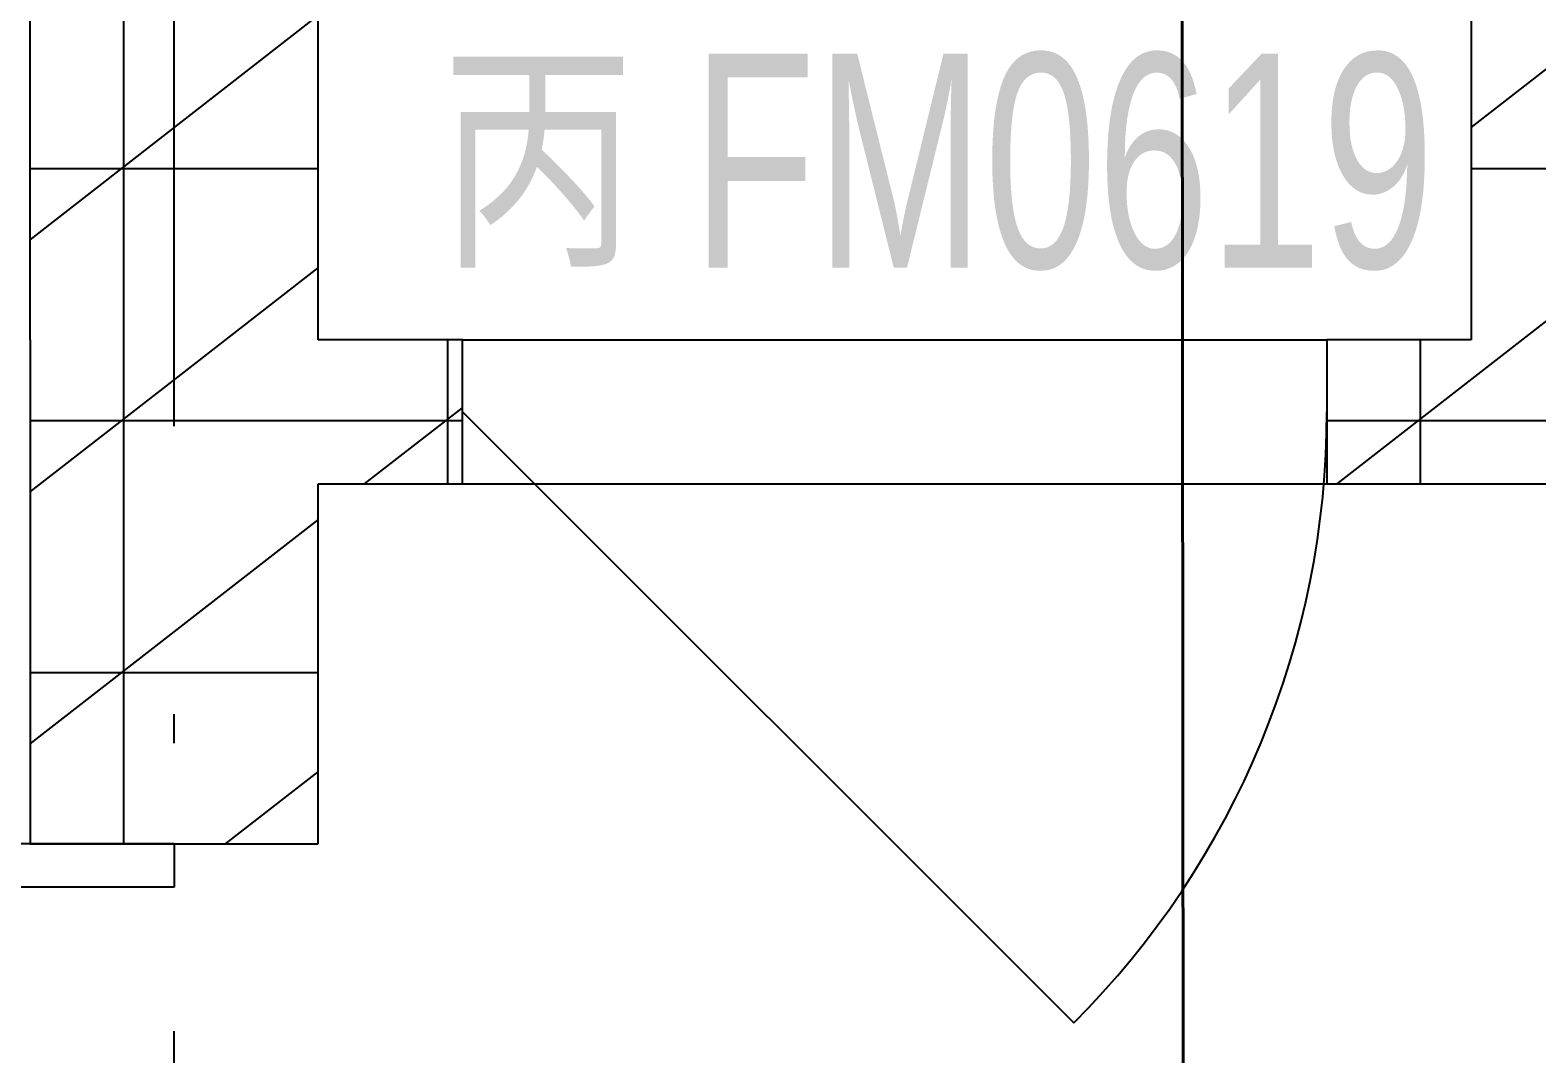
# Model space of a CAD drawing. Extents: x 718358 to 1668613, y -348838 to -159582.
# Drawn here: x 791235 to 792281, y -322790 to -322079 of the extents above; entities that cross this region are included whole.
import ezdxf

# ---------------------------------------------------------------- set-up
doc = ezdxf.new("R2010")
doc.units = 0
doc.header["$LTSCALE"] = 1000
doc.linetypes.add('DOTE', pattern=[2.42, 2, -0.2, 0.02, -0.2])
for name, color, linetype in [('变更', 6, 'Continuous'), ('建-墙体', 2, 'Continuous'), ('建-影线', 8, 'Continuous'), ('建-轴网', 14, 'DOTE'), ('建-门', 4, 'Continuous'), ('建-门窗-编号', 7, 'Continuous')]:
    doc.layers.add(name, color=color, linetype=linetype)
doc.styles.add('_TCH_WINDOW', font='gt单线西文.shx', dxfattribs={"height": 3.5, "bigfont": 'gt单线中文.shx'})
pattern_1 = [(0, (0, 0), (0, 175), []), (37.875, (200, 0), (-84.807639, 109.038328), []), (90, (200, 0), (-225, 1e-14), [])]

# ---------------------------------------------------------------- blocks, each defined once
blk = doc.blocks.new('$DorLib2D$00000114')
at = {"color": 0}
blk.add_line((0.5, 0), (-0.2071, 0.7071), dxfattribs=at)
blk.add_arc((0.5, 0), 1, 135, 180, dxfattribs=at)
blk = doc.blocks.new('$DorLib2D$00000002')
for p, q in [((-0.5, 0), (-0.5, 0.4875)), ((-0.475, 0.4875), (-0.5, 0.4875)), ((-0.475, 0), (-0.475, 0.4875)), ((0.475, 0), (0.475, 0.4875)), ((0.475, 0.4875), (0.5, 0.4875)), ((0.5, 0), (0.5, 0.4875)), ((-0.5, 0), (-0.475, 0)), ((0.5, 0), (0.475, 0))]:
    blk.add_line(p, q)
at = {"lineweight": 13}
for centre, start, end in [((-0.4875, 0), 0, 88.53072), ((0.4875, 0), 91.46928, 180)]:
    blk.add_arc(centre, 0.4875, start, end, dxfattribs=at)

msp = doc.modelspace()

# ---------------------------------------------------------------- hatches: boundary and pattern name
at = {"layer": '建-影线'}
h = msp.add_hatch(dxfattribs=at)
h.set_pattern_fill('空心砖', color=256, scale=50, style=0)
h.set_pattern_definition(pattern_1)
h.paths.add_polyline_path([(791368.5, -322327.1), (791435.2, -322293.8), (791435.2, -321393.8), (791235.2, -321393.8), (791235.2, -322293.8)])
h = msp.add_hatch(dxfattribs=at)
h.set_pattern_fill('空心砖', color=256, scale=50, style=0)
h.set_pattern_definition(pattern_1)
h.paths.add_polyline_path([(792335.2, -321393.8), (792235.2, -321393.8), (792235.2, -322293.8), (792301.9, -322327.1), (792335.2, -322293.8)])
h = msp.add_hatch(dxfattribs=at)
h.set_pattern_fill('空心砖', color=256, scale=50, style=0)
h.set_pattern_definition(pattern_1)
h.paths.add_polyline_path([(791235.2, -322293.8), (791235.2, -322643.8), (791435.2, -322643.8), (791435.2, -322393.8), (791368.5, -322327.1)])
h = msp.add_hatch(dxfattribs=at)
h.set_pattern_fill('空心砖', color=256, scale=50, style=0)
h.set_pattern_definition(pattern_1)
h.paths.add_polyline_path([(791435.2, -322393.8), (791535.2, -322393.8), (791535.2, -322293.8), (791435.2, -322293.8), (791368.5, -322327.1)])
h = msp.add_hatch(dxfattribs=at)
h.set_pattern_fill('空心砖', color=256, scale=50, style=0)
h.set_pattern_definition(pattern_1)
h.paths.add_polyline_path([(792235.2, -322293.8), (792135.2, -322293.8), (792135.2, -322393.8), (792335.2, -322393.8), (792301.9, -322327.1)])

# ---------------------------------------------------------------- linework, layer by layer
at = {"layer": '变更', "color": 1, "lineweight": 40}
msp.add_line((792034.4, -321709.4, 3000), (792039.3, -327553.5, 3000), dxfattribs=at)
at = {"layer": '建-墙体'}
for p, q in [((791235.2, -322293.8), (791235.2, -321393.8)), ((791435.2, -322293.8), (791435.2, -321393.8)), ((792235.2, -321393.8), (792235.2, -322293.8)), ((791235.2, -322293.8), (791235.2, -322643.8)), ((791535.2, -322293.8), (791435.2, -322293.8)), ((791535.2, -322393.8), (791535.2, -322293.8)), ((792235.2, -322293.8), (792135.2, -322293.8)), ((792135.2, -322293.8), (792135.2, -322393.8)), ((791435.2, -322643.8), (791435.2, -322393.8)), ((791435.2, -322393.8), (791535.2, -322393.8)), ((792135.2, -322393.8), (792335.2, -322393.8)), ((791235.2, -322643.8), (791435.2, -322643.8))]:
    msp.add_line(p, q, dxfattribs=at)
at = {"layer": '建-轴网'}
msp.add_line((791335.2, -327193.8), (791335.2, -320193.8), dxfattribs=at)
at = {"layer": '建-门'}
for p, q in [((791535.2, -322293.8, 200), (792135.2, -322293.8, 200)), ((791535.2, -322393.8, 200), (792135.2, -322393.8, 200))]:
    msp.add_line(p, q, dxfattribs=at)

# ---------------------------------------------------------------- block references
for name, p, xscale, yscale, zscale, rotation in [('$DorLib2D$00000114', (791835.2, -322343.8), -600, -600, 100, 1.23517603552827e-07), ('$DorLib2D$00000002', (791335.2, -323243.8), -1200, 1200, 200, 90.0000000019862)]:
    msp.add_blockref(name, p, dxfattribs=dict(at, xscale=xscale, yscale=yscale, zscale=zscale, rotation=rotation))

# ---------------------------------------------------------------- texts
at = {"layer": '建-门窗-编号', "style": '_TCH_WINDOW', "width": 0.705882}
msp.add_text('FM0619', height=148.75, rotation=0, dxfattribs=at).set_placement((791694.7, -322243.8))
at = {"layer": '建-门窗-编号', "style": '_TCH_WINDOW'}
msp.add_text('丙', height=143.3, rotation=0, dxfattribs=at).set_placement((791519.7, -322243.8))

doc.saveas('drawing.dxf')
